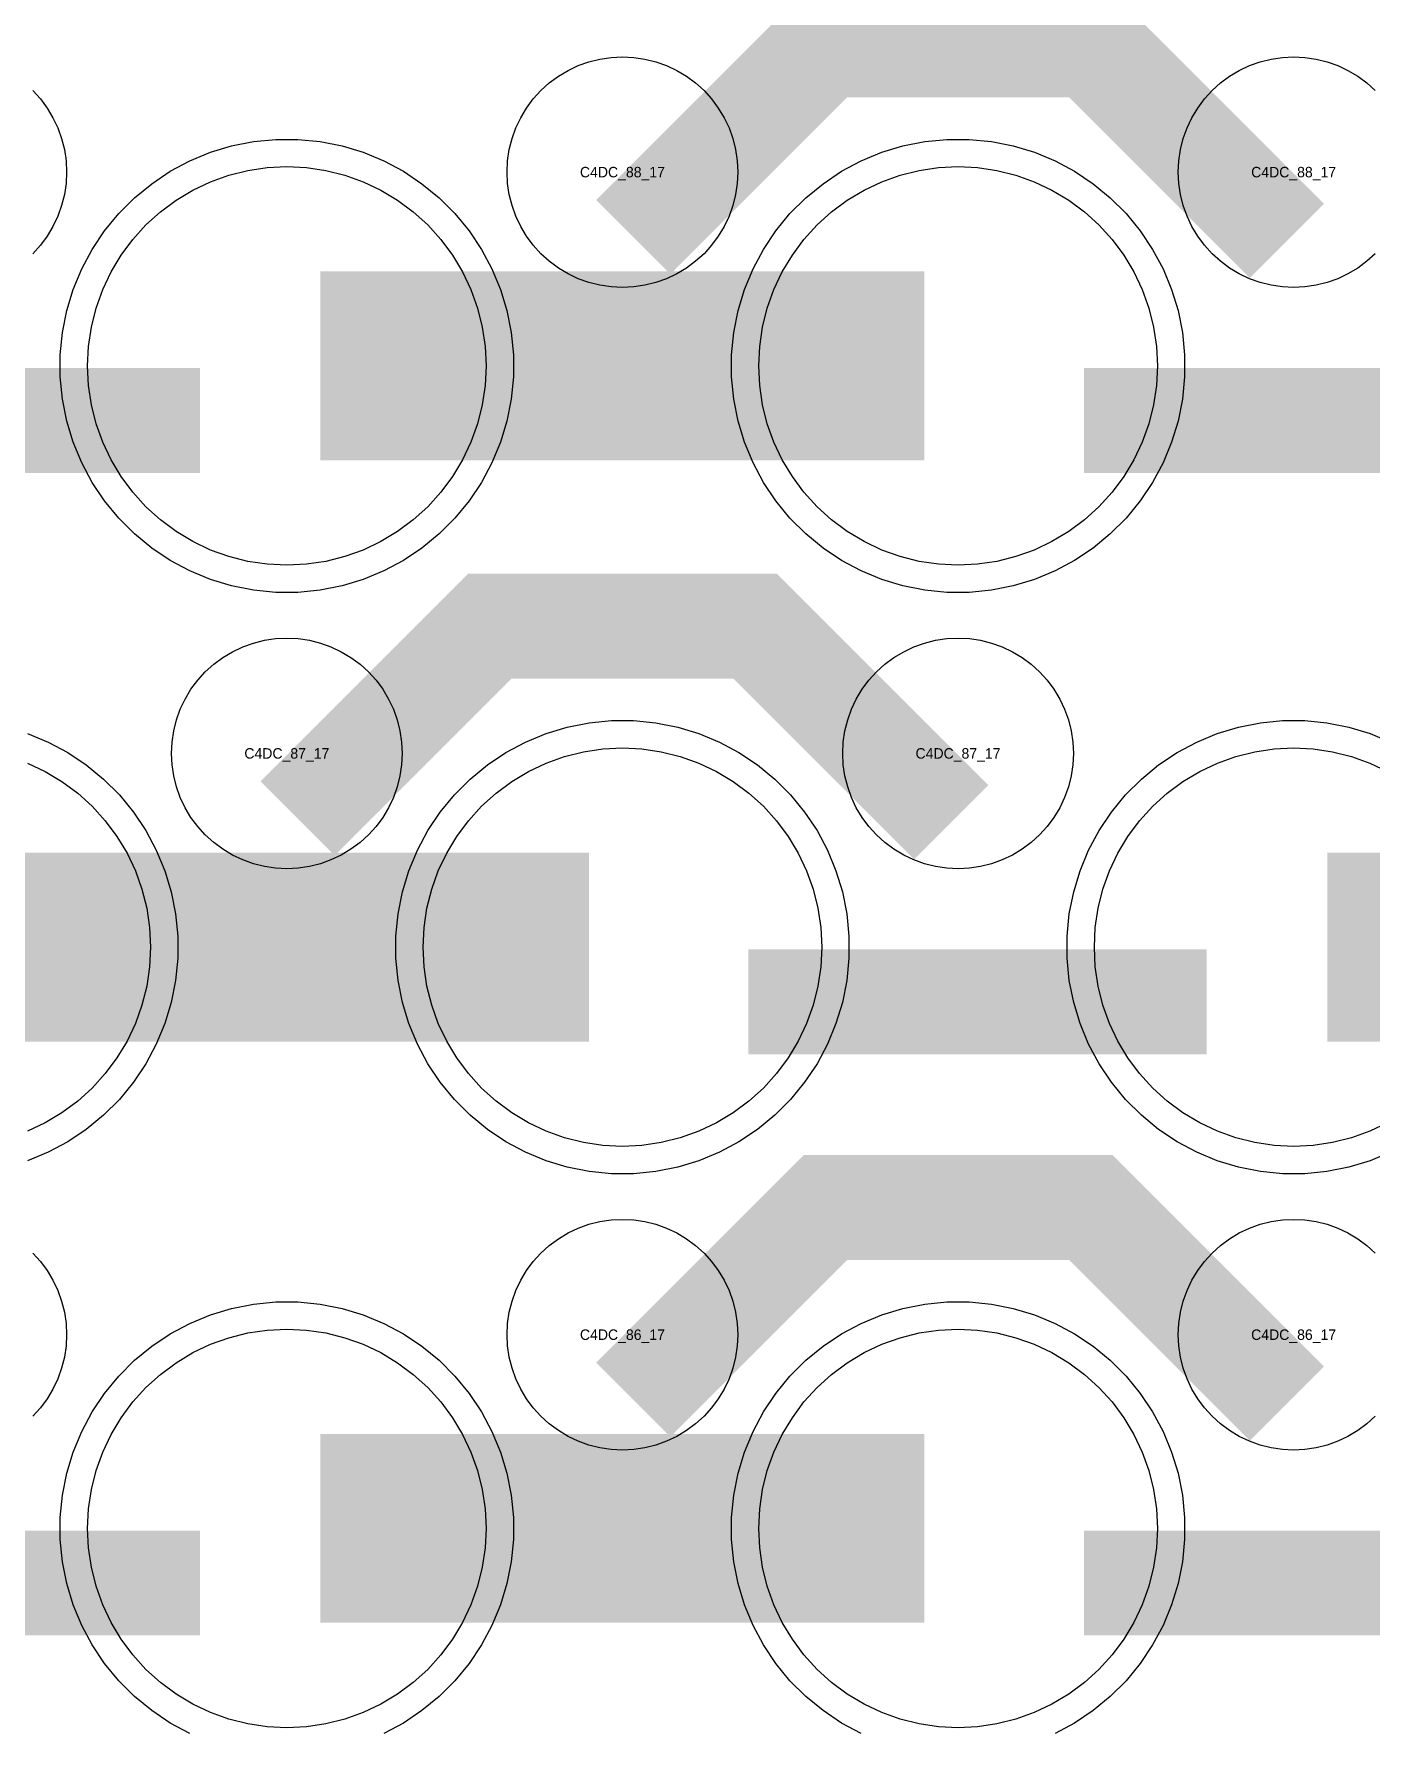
# Model space of a CAD drawing. Extents: x -11880 to 11880, y -14992 to 14992.
# Drawn here: x -6620.3 to -6301.5, y -2971.6 to -2566.8 of the extents above; entities that cross this region are included whole.
import ezdxf
from ezdxf.enums import TextEntityAlignment as Align

# ---------------------------------------------------------------- set-up
doc = ezdxf.new("R2010")
doc.units = 0
doc.header["$MEASUREMENT"] = 0
for name, color, linetype in [('GDS_775_DT_237', 138, 'CONTINUOUS'), ('RDL1_FS', 34, 'CONTINUOUS'), ('RDL_BS', 160, 'CONTINUOUS')]:
    doc.layers.add(name, color=color, linetype=linetype)

msp = doc.modelspace()

# ---------------------------------------------------------------- linework, layer by layer
at = {"layer": 'RDL1_FS'}
for points in [[(-6560, -2693.434), (-6564.657, -2693.205), (-6569.268, -2692.521), (-6573.791, -2691.389), (-6578.181, -2689.817), (-6582.395, -2687.825), (-6586.395, -2685.427), (-6590.14, -2682.649), (-6593.594, -2679.519), (-6596.724, -2676.065), (-6599.502, -2672.32), (-6601.9, -2668.32), (-6603.892, -2664.106), (-6605.464, -2659.716), (-6606.596, -2655.193), (-6607.28, -2650.582), (-6607.509, -2645.925), (-6607.28, -2641.268), (-6606.596, -2636.657), (-6605.464, -2632.134), (-6603.892, -2627.744), (-6601.9, -2623.53), (-6599.502, -2619.53), (-6596.724, -2615.785), (-6593.594, -2612.331), (-6590.14, -2609.201), (-6586.395, -2606.423), (-6582.395, -2604.025), (-6578.181, -2602.033), (-6573.791, -2600.461), (-6569.268, -2599.329), (-6564.657, -2598.645), (-6560, -2598.416), (-6555.343, -2598.645), (-6550.732, -2599.329), (-6546.209, -2600.461), (-6541.819, -2602.033), (-6537.605, -2604.025), (-6533.605, -2606.423), (-6529.86, -2609.201), (-6526.406, -2612.331), (-6523.276, -2615.785), (-6520.498, -2619.53), (-6518.1, -2623.53), (-6516.108, -2627.744), (-6514.536, -2632.134), (-6513.404, -2636.657), (-6512.72, -2641.268), (-6512.491, -2645.925), (-6512.72, -2650.582), (-6513.404, -2655.193), (-6514.536, -2659.716), (-6516.108, -2664.106), (-6518.1, -2668.32), (-6520.498, -2672.32), (-6523.276, -2676.065), (-6526.406, -2679.519), (-6529.86, -2682.649), (-6533.605, -2685.427), (-6537.605, -2687.825), (-6541.819, -2689.817), (-6546.209, -2691.389), (-6550.732, -2692.521), (-6555.343, -2693.205)], [(-6400, -2693.434), (-6404.657, -2693.205), (-6409.268, -2692.521), (-6413.791, -2691.389), (-6418.181, -2689.817), (-6422.395, -2687.825), (-6426.395, -2685.427), (-6430.14, -2682.649), (-6433.594, -2679.519), (-6436.724, -2676.065), (-6439.502, -2672.32), (-6441.9, -2668.32), (-6443.892, -2664.106), (-6445.464, -2659.716), (-6446.596, -2655.193), (-6447.28, -2650.582), (-6447.509, -2645.925), (-6447.28, -2641.268), (-6446.596, -2636.657), (-6445.464, -2632.134), (-6443.892, -2627.744), (-6441.9, -2623.53), (-6439.502, -2619.53), (-6436.724, -2615.785), (-6433.594, -2612.331), (-6430.14, -2609.201), (-6426.395, -2606.423), (-6422.395, -2604.025), (-6418.181, -2602.033), (-6413.791, -2600.461), (-6409.268, -2599.329), (-6404.657, -2598.645), (-6400, -2598.416), (-6395.343, -2598.645), (-6390.732, -2599.329), (-6386.209, -2600.461), (-6381.819, -2602.033), (-6377.605, -2604.025), (-6373.605, -2606.423), (-6369.86, -2609.201), (-6366.406, -2612.331), (-6363.276, -2615.785), (-6360.498, -2619.53), (-6358.1, -2623.53), (-6356.108, -2627.744), (-6354.536, -2632.134), (-6353.404, -2636.657), (-6352.72, -2641.268), (-6352.491, -2645.925), (-6352.72, -2650.582), (-6353.404, -2655.193), (-6354.536, -2659.716), (-6356.108, -2664.106), (-6358.1, -2668.32), (-6360.498, -2672.32), (-6363.276, -2676.065), (-6366.406, -2679.519), (-6369.86, -2682.649), (-6373.605, -2685.427), (-6377.605, -2687.825), (-6381.819, -2689.817), (-6386.209, -2691.389), (-6390.732, -2692.521), (-6395.343, -2693.205)], [(-6560, -2970.564), (-6564.657, -2970.335), (-6569.268, -2969.651), (-6573.791, -2968.519), (-6578.181, -2966.947), (-6582.395, -2964.955), (-6586.395, -2962.557), (-6590.14, -2959.779), (-6593.594, -2956.649), (-6596.724, -2953.195), (-6599.502, -2949.45), (-6601.9, -2945.45), (-6603.892, -2941.236), (-6605.464, -2936.846), (-6606.596, -2932.323), (-6607.28, -2927.712), (-6607.509, -2923.055), (-6607.28, -2918.398), (-6606.596, -2913.787), (-6605.464, -2909.264), (-6603.892, -2904.874), (-6601.9, -2900.66), (-6599.502, -2896.66), (-6596.724, -2892.915), (-6593.594, -2889.461), (-6590.14, -2886.331), (-6586.395, -2883.553), (-6582.395, -2881.155), (-6578.181, -2879.163), (-6573.791, -2877.591), (-6569.268, -2876.459), (-6564.657, -2875.775), (-6560, -2875.546), (-6555.343, -2875.775), (-6550.732, -2876.459), (-6546.209, -2877.591), (-6541.819, -2879.163), (-6537.605, -2881.155), (-6533.605, -2883.553), (-6529.86, -2886.331), (-6526.406, -2889.461), (-6523.276, -2892.915), (-6520.498, -2896.66), (-6518.1, -2900.66), (-6516.108, -2904.874), (-6514.536, -2909.264), (-6513.404, -2913.787), (-6512.72, -2918.398), (-6512.491, -2923.055), (-6512.72, -2927.712), (-6513.404, -2932.323), (-6514.536, -2936.846), (-6516.108, -2941.236), (-6518.1, -2945.45), (-6520.498, -2949.45), (-6523.276, -2953.195), (-6526.406, -2956.649), (-6529.86, -2959.779), (-6533.605, -2962.557), (-6537.605, -2964.955), (-6541.819, -2966.947), (-6546.209, -2968.519), (-6550.732, -2969.651), (-6555.343, -2970.335)], [(-6400, -2970.564), (-6404.657, -2970.335), (-6409.268, -2969.651), (-6413.791, -2968.519), (-6418.181, -2966.947), (-6422.395, -2964.955), (-6426.395, -2962.557), (-6430.14, -2959.779), (-6433.594, -2956.649), (-6436.724, -2953.195), (-6439.502, -2949.45), (-6441.9, -2945.45), (-6443.892, -2941.236), (-6445.464, -2936.846), (-6446.596, -2932.323), (-6447.28, -2927.712), (-6447.509, -2923.055), (-6447.28, -2918.398), (-6446.596, -2913.787), (-6445.464, -2909.264), (-6443.892, -2904.874), (-6441.9, -2900.66), (-6439.502, -2896.66), (-6436.724, -2892.915), (-6433.594, -2889.461), (-6430.14, -2886.331), (-6426.395, -2883.553), (-6422.395, -2881.155), (-6418.181, -2879.163), (-6413.791, -2877.591), (-6409.268, -2876.459), (-6404.657, -2875.775), (-6400, -2875.546), (-6395.343, -2875.775), (-6390.732, -2876.459), (-6386.209, -2877.591), (-6381.819, -2879.163), (-6377.605, -2881.155), (-6373.605, -2883.553), (-6369.86, -2886.331), (-6366.406, -2889.461), (-6363.276, -2892.915), (-6360.498, -2896.66), (-6358.1, -2900.66), (-6356.108, -2904.874), (-6354.536, -2909.264), (-6353.404, -2913.787), (-6352.72, -2918.398), (-6352.491, -2923.055), (-6352.72, -2927.712), (-6353.404, -2932.323), (-6354.536, -2936.846), (-6356.108, -2941.236), (-6358.1, -2945.45), (-6360.498, -2949.45), (-6363.276, -2953.195), (-6366.406, -2956.649), (-6369.86, -2959.779), (-6373.605, -2962.557), (-6377.605, -2964.955), (-6381.819, -2966.947), (-6386.209, -2968.519), (-6390.732, -2969.651), (-6395.343, -2970.335)]]:
    msp.add_lwpolyline(points, close=True, dxfattribs=at)
for points in [[(-6551.998, -2645.925, 45, 45, 0), (-6479.998, -2645.925, 45, 45, 0)], [(-6479.998, -2645.925, 45, 45, 0), (-6407.998, -2645.925, 45, 45, 0)], [(-6551.998, -2923.055, 45, 45, 0), (-6479.998, -2923.055, 45, 45, 0)], [(-6479.998, -2923.055, 45, 45, 0), (-6407.998, -2923.055, 45, 45, 0)]]:
    msp.add_lwpolyline(points, format="xyseb", dxfattribs=at)
at = {"layer": 'RDL1_FS', "color": 11, "true_color": 0xf27172}
msp.add_lwpolyline([(-6480, -2831.999), (-6484.657, -2831.77), (-6489.268, -2831.086), (-6493.791, -2829.954), (-6498.181, -2828.382), (-6502.395, -2826.39), (-6506.395, -2823.992), (-6510.14, -2821.214), (-6513.594, -2818.084), (-6516.724, -2814.63), (-6519.502, -2810.885), (-6521.9, -2806.885), (-6523.892, -2802.671), (-6525.464, -2798.281), (-6526.596, -2793.758), (-6527.28, -2789.147), (-6527.509, -2784.49), (-6527.28, -2779.833), (-6526.596, -2775.222), (-6525.464, -2770.699), (-6523.892, -2766.309), (-6521.9, -2762.095), (-6519.502, -2758.095), (-6516.724, -2754.35), (-6513.594, -2750.896), (-6510.14, -2747.766), (-6506.395, -2744.988), (-6502.395, -2742.59), (-6498.181, -2740.598), (-6493.791, -2739.026), (-6489.268, -2737.894), (-6484.657, -2737.21), (-6480, -2736.981), (-6475.343, -2737.21), (-6470.732, -2737.894), (-6466.209, -2739.026), (-6461.819, -2740.598), (-6457.605, -2742.59), (-6453.605, -2744.988), (-6449.86, -2747.766), (-6446.406, -2750.896), (-6443.276, -2754.35), (-6440.498, -2758.095), (-6438.1, -2762.095), (-6436.108, -2766.309), (-6434.536, -2770.699), (-6433.404, -2775.222), (-6432.72, -2779.833), (-6432.491, -2784.49), (-6432.72, -2789.147), (-6433.404, -2793.758), (-6434.536, -2798.281), (-6436.108, -2802.671), (-6438.1, -2806.885), (-6440.498, -2810.885), (-6443.276, -2814.63), (-6446.406, -2818.084), (-6449.86, -2821.214), (-6453.605, -2823.992), (-6457.605, -2826.39), (-6461.819, -2828.382), (-6466.209, -2829.954), (-6470.732, -2831.086), (-6475.343, -2831.77)], close=True, dxfattribs=at)
for points in [[(-6297.605, -2826.39), (-6301.819, -2828.382), (-6306.209, -2829.954), (-6310.732, -2831.086), (-6315.343, -2831.77), (-6320, -2831.999), (-6324.657, -2831.77), (-6329.268, -2831.086), (-6333.791, -2829.954), (-6338.181, -2828.382), (-6342.395, -2826.39), (-6346.395, -2823.992), (-6350.14, -2821.214), (-6353.594, -2818.084), (-6356.724, -2814.63), (-6359.502, -2810.885), (-6361.9, -2806.885), (-6363.892, -2802.671), (-6365.464, -2798.281), (-6366.596, -2793.758), (-6367.28, -2789.147), (-6367.509, -2784.49), (-6367.28, -2779.833), (-6366.596, -2775.222), (-6365.464, -2770.699), (-6363.892, -2766.309), (-6361.9, -2762.095), (-6359.502, -2758.095), (-6356.724, -2754.35), (-6353.594, -2750.896), (-6350.14, -2747.766), (-6346.395, -2744.988), (-6342.395, -2742.59), (-6338.181, -2740.598), (-6333.791, -2739.026), (-6329.268, -2737.894), (-6324.657, -2737.21), (-6320, -2736.981), (-6315.343, -2737.21), (-6310.732, -2737.894), (-6306.209, -2739.026), (-6301.819, -2740.598), (-6297.605, -2742.59)], [(-6621.819, -2740.598), (-6617.605, -2742.59), (-6613.605, -2744.988), (-6609.86, -2747.766), (-6606.406, -2750.896), (-6603.276, -2754.35), (-6600.498, -2758.095), (-6598.1, -2762.095), (-6596.108, -2766.309), (-6594.536, -2770.699), (-6593.404, -2775.222), (-6592.72, -2779.833), (-6592.491, -2784.49), (-6592.72, -2789.147), (-6593.404, -2793.758), (-6594.536, -2798.281), (-6596.108, -2802.671), (-6598.1, -2806.885), (-6600.498, -2810.885), (-6603.276, -2814.63), (-6606.406, -2818.084), (-6609.86, -2821.214), (-6613.605, -2823.992), (-6617.605, -2826.39), (-6621.819, -2828.382)]]:
    msp.add_lwpolyline(points, dxfattribs=at)
for points in [[(-6631.998, -2784.49, 45, 45, 0), (-6559.998, -2784.49, 45, 45, 0)], [(-6559.998, -2784.49, 45, 45, 0), (-6487.998, -2784.49, 45, 45, 0)], [(-6311.998, -2784.49, 45, 45, 0), (-6239.998, -2784.49, 45, 45, 0)]]:
    msp.add_lwpolyline(points, format="xyseb", dxfattribs=at)
at = {"layer": 'RDL_BS'}
for points in [[(-6477.438, -2615.239, 25, 25, 0), (-6431.623, -2569.424, 25, 25, 0), (-6398.07, -2569.424, 25, 25, 0)], [(-6321.599, -2616.138, 25, 25, 0), (-6368.313, -2569.424, 25, 25, 0), (-6398.071, -2569.424, 25, 25, 0)], [(-6689.984, -2658.938, 25, 25, 0), (-6580.719, -2658.938, 25, 25, 0)], [(-6369.984, -2658.938, 25, 25, 0), (-6260.719, -2658.938, 25, 25, 0)], [(-6557.438, -2753.804, 25, 25, 0), (-6511.623, -2707.989, 25, 25, 0), (-6478.07, -2707.989, 25, 25, 0)], [(-6401.599, -2754.703, 25, 25, 0), (-6448.313, -2707.989, 25, 25, 0), (-6478.071, -2707.989, 25, 25, 0)], [(-6477.438, -2892.369, 25, 25, 0), (-6431.623, -2846.554, 25, 25, 0), (-6398.07, -2846.554, 25, 25, 0)], [(-6321.599, -2893.268, 25, 25, 0), (-6368.313, -2846.554, 25, 25, 0), (-6398.071, -2846.554, 25, 25, 0)], [(-6689.984, -2936.068, 25, 25, 0), (-6580.719, -2936.068, 25, 25, 0)], [(-6369.984, -2936.068, 25, 25, 0), (-6260.719, -2936.068, 25, 25, 0)]]:
    msp.add_lwpolyline(points, format="xyseb", dxfattribs=at)
for points in [[(-6480, -2627.231), (-6482.693, -2627.099), (-6485.365, -2626.703), (-6487.984, -2626.046), (-6490.519, -2625.139), (-6492.956, -2623.987), (-6495.28, -2622.594), (-6497.443, -2620.991), (-6499.442, -2619.179), (-6501.254, -2617.18), (-6502.857, -2615.017), (-6504.25, -2612.693), (-6505.402, -2610.256), (-6506.309, -2607.721), (-6506.966, -2605.102), (-6507.362, -2602.43), (-6507.494, -2599.737), (-6507.362, -2597.044), (-6506.966, -2594.372), (-6506.309, -2591.753), (-6505.402, -2589.218), (-6504.25, -2586.781), (-6502.857, -2584.457), (-6501.254, -2582.294), (-6499.442, -2580.295), (-6497.443, -2578.483), (-6495.28, -2576.88), (-6492.956, -2575.487), (-6490.519, -2574.335), (-6487.984, -2573.428), (-6485.365, -2572.771), (-6482.693, -2572.375), (-6480, -2572.243), (-6477.307, -2572.375), (-6474.635, -2572.771), (-6472.016, -2573.428), (-6469.481, -2574.335), (-6467.044, -2575.487), (-6464.72, -2576.88), (-6462.557, -2578.483), (-6460.558, -2580.295), (-6458.746, -2582.294), (-6457.143, -2584.457), (-6455.75, -2586.781), (-6454.598, -2589.218), (-6453.691, -2591.753), (-6453.034, -2594.372), (-6452.638, -2597.044), (-6452.506, -2599.737), (-6452.638, -2602.43), (-6453.034, -2605.102), (-6453.691, -2607.721), (-6454.598, -2610.256), (-6455.75, -2612.693), (-6457.143, -2615.017), (-6458.746, -2617.18), (-6460.558, -2619.179), (-6462.557, -2620.991), (-6464.72, -2622.594), (-6467.044, -2623.987), (-6469.481, -2625.139), (-6472.016, -2626.046), (-6474.635, -2626.703), (-6477.307, -2627.099)], [(-6562.644, -2699.925), (-6567.938, -2699.408), (-6573.165, -2698.362), (-6578.205, -2696.831), (-6583.115, -2694.8), (-6587.777, -2692.308), (-6592.191, -2689.361), (-6596.292, -2685.999), (-6600.074, -2682.217), (-6603.436, -2678.116), (-6606.383, -2673.702), (-6608.875, -2669.04), (-6610.906, -2664.13), (-6612.437, -2659.09), (-6613.483, -2653.863), (-6614, -2648.569), (-6614, -2643.281), (-6613.483, -2637.987), (-6612.437, -2632.76), (-6610.906, -2627.72), (-6608.875, -2622.81), (-6606.383, -2618.148), (-6603.436, -2613.734), (-6600.074, -2609.633), (-6596.292, -2605.851), (-6592.191, -2602.489), (-6587.777, -2599.542), (-6583.115, -2597.05), (-6578.205, -2595.019), (-6573.165, -2593.488), (-6567.938, -2592.442), (-6562.644, -2591.925), (-6557.356, -2591.925), (-6552.062, -2592.442), (-6546.835, -2593.488), (-6541.795, -2595.019), (-6536.885, -2597.05), (-6532.223, -2599.542), (-6527.809, -2602.489), (-6523.708, -2605.851), (-6519.926, -2609.633), (-6516.564, -2613.734), (-6513.617, -2618.148), (-6511.125, -2622.81), (-6509.094, -2627.72), (-6507.563, -2632.76), (-6506.517, -2637.987), (-6506, -2643.281), (-6506, -2648.569), (-6506.517, -2653.863), (-6507.563, -2659.09), (-6509.094, -2664.13), (-6511.125, -2669.04), (-6513.617, -2673.702), (-6516.564, -2678.116), (-6519.926, -2682.217), (-6523.708, -2685.999), (-6527.809, -2689.361), (-6532.223, -2692.308), (-6536.885, -2694.8), (-6541.795, -2696.831), (-6546.835, -2698.362), (-6552.062, -2699.408), (-6557.356, -2699.925)], [(-6402.644, -2699.925), (-6407.938, -2699.408), (-6413.165, -2698.362), (-6418.205, -2696.831), (-6423.115, -2694.8), (-6427.777, -2692.308), (-6432.191, -2689.361), (-6436.292, -2685.999), (-6440.074, -2682.217), (-6443.436, -2678.116), (-6446.383, -2673.702), (-6448.875, -2669.04), (-6450.906, -2664.13), (-6452.437, -2659.09), (-6453.483, -2653.863), (-6454, -2648.569), (-6454, -2643.281), (-6453.483, -2637.987), (-6452.437, -2632.76), (-6450.906, -2627.72), (-6448.875, -2622.81), (-6446.383, -2618.148), (-6443.436, -2613.734), (-6440.074, -2609.633), (-6436.292, -2605.851), (-6432.191, -2602.489), (-6427.777, -2599.542), (-6423.115, -2597.05), (-6418.205, -2595.019), (-6413.165, -2593.488), (-6407.938, -2592.442), (-6402.644, -2591.925), (-6397.356, -2591.925), (-6392.062, -2592.442), (-6386.835, -2593.488), (-6381.795, -2595.019), (-6376.885, -2597.05), (-6372.223, -2599.542), (-6367.809, -2602.489), (-6363.708, -2605.851), (-6359.926, -2609.633), (-6356.564, -2613.734), (-6353.617, -2618.148), (-6351.125, -2622.81), (-6349.094, -2627.72), (-6347.563, -2632.76), (-6346.517, -2637.987), (-6346, -2643.281), (-6346, -2648.569), (-6346.517, -2653.863), (-6347.563, -2659.09), (-6349.094, -2664.13), (-6351.125, -2669.04), (-6353.617, -2673.702), (-6356.564, -2678.116), (-6359.926, -2682.217), (-6363.708, -2685.999), (-6367.809, -2689.361), (-6372.223, -2692.308), (-6376.885, -2694.8), (-6381.795, -2696.831), (-6386.835, -2698.362), (-6392.062, -2699.408), (-6397.356, -2699.925)], [(-6560, -2765.796), (-6562.693, -2765.664), (-6565.365, -2765.268), (-6567.984, -2764.611), (-6570.519, -2763.704), (-6572.956, -2762.552), (-6575.28, -2761.159), (-6577.443, -2759.556), (-6579.442, -2757.744), (-6581.254, -2755.745), (-6582.857, -2753.582), (-6584.25, -2751.258), (-6585.402, -2748.821), (-6586.309, -2746.286), (-6586.966, -2743.667), (-6587.362, -2740.995), (-6587.494, -2738.302), (-6587.362, -2735.609), (-6586.966, -2732.937), (-6586.309, -2730.318), (-6585.402, -2727.783), (-6584.25, -2725.346), (-6582.857, -2723.022), (-6581.254, -2720.859), (-6579.442, -2718.86), (-6577.443, -2717.048), (-6575.28, -2715.445), (-6572.956, -2714.052), (-6570.519, -2712.9), (-6567.984, -2711.993), (-6565.365, -2711.336), (-6562.693, -2710.94), (-6560, -2710.808), (-6557.307, -2710.94), (-6554.635, -2711.336), (-6552.016, -2711.993), (-6549.481, -2712.9), (-6547.044, -2714.052), (-6544.72, -2715.445), (-6542.557, -2717.048), (-6540.558, -2718.86), (-6538.746, -2720.859), (-6537.143, -2723.022), (-6535.75, -2725.346), (-6534.598, -2727.783), (-6533.691, -2730.318), (-6533.034, -2732.937), (-6532.638, -2735.609), (-6532.506, -2738.302), (-6532.638, -2740.995), (-6533.034, -2743.667), (-6533.691, -2746.286), (-6534.598, -2748.821), (-6535.75, -2751.258), (-6537.143, -2753.582), (-6538.746, -2755.745), (-6540.558, -2757.744), (-6542.557, -2759.556), (-6544.72, -2761.159), (-6547.044, -2762.552), (-6549.481, -2763.704), (-6552.016, -2764.611), (-6554.635, -2765.268), (-6557.307, -2765.664)], [(-6400, -2765.796), (-6402.693, -2765.664), (-6405.365, -2765.268), (-6407.984, -2764.611), (-6410.519, -2763.704), (-6412.956, -2762.552), (-6415.28, -2761.159), (-6417.443, -2759.556), (-6419.442, -2757.744), (-6421.254, -2755.745), (-6422.857, -2753.582), (-6424.25, -2751.258), (-6425.402, -2748.821), (-6426.309, -2746.286), (-6426.966, -2743.667), (-6427.362, -2740.995), (-6427.494, -2738.302), (-6427.362, -2735.609), (-6426.966, -2732.937), (-6426.309, -2730.318), (-6425.402, -2727.783), (-6424.25, -2725.346), (-6422.857, -2723.022), (-6421.254, -2720.859), (-6419.442, -2718.86), (-6417.443, -2717.048), (-6415.28, -2715.445), (-6412.956, -2714.052), (-6410.519, -2712.9), (-6407.984, -2711.993), (-6405.365, -2711.336), (-6402.693, -2710.94), (-6400, -2710.808), (-6397.307, -2710.94), (-6394.635, -2711.336), (-6392.016, -2711.993), (-6389.481, -2712.9), (-6387.044, -2714.052), (-6384.72, -2715.445), (-6382.557, -2717.048), (-6380.558, -2718.86), (-6378.746, -2720.859), (-6377.143, -2723.022), (-6375.75, -2725.346), (-6374.598, -2727.783), (-6373.691, -2730.318), (-6373.034, -2732.937), (-6372.638, -2735.609), (-6372.506, -2738.302), (-6372.638, -2740.995), (-6373.034, -2743.667), (-6373.691, -2746.286), (-6374.598, -2748.821), (-6375.75, -2751.258), (-6377.143, -2753.582), (-6378.746, -2755.745), (-6380.558, -2757.744), (-6382.557, -2759.556), (-6384.72, -2761.159), (-6387.044, -2762.552), (-6389.481, -2763.704), (-6392.016, -2764.611), (-6394.635, -2765.268), (-6397.307, -2765.664)], [(-6480, -2904.361), (-6482.693, -2904.229), (-6485.365, -2903.833), (-6487.984, -2903.176), (-6490.519, -2902.269), (-6492.956, -2901.117), (-6495.28, -2899.724), (-6497.443, -2898.121), (-6499.442, -2896.309), (-6501.254, -2894.31), (-6502.857, -2892.147), (-6504.25, -2889.823), (-6505.402, -2887.386), (-6506.309, -2884.851), (-6506.966, -2882.232), (-6507.362, -2879.56), (-6507.494, -2876.867), (-6507.362, -2874.174), (-6506.966, -2871.502), (-6506.309, -2868.883), (-6505.402, -2866.348), (-6504.25, -2863.911), (-6502.857, -2861.587), (-6501.254, -2859.424), (-6499.442, -2857.425), (-6497.443, -2855.613), (-6495.28, -2854.01), (-6492.956, -2852.617), (-6490.519, -2851.465), (-6487.984, -2850.558), (-6485.365, -2849.901), (-6482.693, -2849.505), (-6480, -2849.373), (-6477.307, -2849.505), (-6474.635, -2849.901), (-6472.016, -2850.558), (-6469.481, -2851.465), (-6467.044, -2852.617), (-6464.72, -2854.01), (-6462.557, -2855.613), (-6460.558, -2857.425), (-6458.746, -2859.424), (-6457.143, -2861.587), (-6455.75, -2863.911), (-6454.598, -2866.348), (-6453.691, -2868.883), (-6453.034, -2871.502), (-6452.638, -2874.174), (-6452.506, -2876.867), (-6452.638, -2879.56), (-6453.034, -2882.232), (-6453.691, -2884.851), (-6454.598, -2887.386), (-6455.75, -2889.823), (-6457.143, -2892.147), (-6458.746, -2894.31), (-6460.558, -2896.309), (-6462.557, -2898.121), (-6464.72, -2899.724), (-6467.044, -2901.117), (-6469.481, -2902.269), (-6472.016, -2903.176), (-6474.635, -2903.833), (-6477.307, -2904.229)]]:
    msp.add_lwpolyline(points, close=True, dxfattribs=at)
for points in [[(-6300.558, -2619.179), (-6302.557, -2620.991), (-6304.72, -2622.594), (-6307.044, -2623.987), (-6309.481, -2625.139), (-6312.016, -2626.046), (-6314.635, -2626.703), (-6317.307, -2627.099), (-6320, -2627.231), (-6322.693, -2627.099), (-6325.365, -2626.703), (-6327.984, -2626.046), (-6330.519, -2625.139), (-6332.956, -2623.987), (-6335.28, -2622.594), (-6337.443, -2620.991), (-6339.442, -2619.179), (-6341.254, -2617.18), (-6342.857, -2615.017), (-6344.25, -2612.693), (-6345.402, -2610.256), (-6346.309, -2607.721), (-6346.966, -2605.102), (-6347.362, -2602.43), (-6347.494, -2599.737), (-6347.362, -2597.044), (-6346.966, -2594.372), (-6346.309, -2591.753), (-6345.402, -2589.218), (-6344.25, -2586.781), (-6342.857, -2584.457), (-6341.254, -2582.294), (-6339.442, -2580.295), (-6337.443, -2578.483), (-6335.28, -2576.88), (-6332.956, -2575.487), (-6330.519, -2574.335), (-6327.984, -2573.428), (-6325.365, -2572.771), (-6322.693, -2572.375), (-6320, -2572.243), (-6317.307, -2572.375), (-6314.635, -2572.771), (-6312.016, -2573.428), (-6309.481, -2574.335), (-6307.044, -2575.487), (-6304.72, -2576.88), (-6302.557, -2578.483), (-6300.558, -2580.295)], [(-6620.558, -2580.295), (-6618.746, -2582.294), (-6617.143, -2584.457), (-6615.75, -2586.781), (-6614.598, -2589.218), (-6613.691, -2591.753), (-6613.034, -2594.372), (-6612.638, -2597.044), (-6612.506, -2599.737), (-6612.638, -2602.43), (-6613.034, -2605.102), (-6613.691, -2607.721), (-6614.598, -2610.256), (-6615.75, -2612.693), (-6617.143, -2615.017), (-6618.746, -2617.18), (-6620.558, -2619.179)], [(-6300.558, -2896.309), (-6302.557, -2898.121), (-6304.72, -2899.724), (-6307.044, -2901.117), (-6309.481, -2902.269), (-6312.016, -2903.176), (-6314.635, -2903.833), (-6317.307, -2904.229), (-6320, -2904.361), (-6322.693, -2904.229), (-6325.365, -2903.833), (-6327.984, -2903.176), (-6330.519, -2902.269), (-6332.956, -2901.117), (-6335.28, -2899.724), (-6337.443, -2898.121), (-6339.442, -2896.309), (-6341.254, -2894.31), (-6342.857, -2892.147), (-6344.25, -2889.823), (-6345.402, -2887.386), (-6346.309, -2884.851), (-6346.966, -2882.232), (-6347.362, -2879.56), (-6347.494, -2876.867), (-6347.362, -2874.174), (-6346.966, -2871.502), (-6346.309, -2868.883), (-6345.402, -2866.348), (-6344.25, -2863.911), (-6342.857, -2861.587), (-6341.254, -2859.424), (-6339.442, -2857.425), (-6337.443, -2855.613), (-6335.28, -2854.01), (-6332.956, -2852.617), (-6330.519, -2851.465), (-6327.984, -2850.558), (-6325.365, -2849.901), (-6322.693, -2849.505), (-6320, -2849.373), (-6317.307, -2849.505), (-6314.635, -2849.901), (-6312.016, -2850.558), (-6309.481, -2851.465), (-6307.044, -2852.617), (-6304.72, -2854.01), (-6302.557, -2855.613), (-6300.558, -2857.425)], [(-6620.558, -2857.425), (-6618.746, -2859.424), (-6617.143, -2861.587), (-6615.75, -2863.911), (-6614.598, -2866.348), (-6613.691, -2868.883), (-6613.034, -2871.502), (-6612.638, -2874.174), (-6612.506, -2876.867), (-6612.638, -2879.56), (-6613.034, -2882.232), (-6613.691, -2884.851), (-6614.598, -2887.386), (-6615.75, -2889.823), (-6617.143, -2892.147), (-6618.746, -2894.31), (-6620.558, -2896.309)], [(-6583.115, -2971.93), (-6587.777, -2969.438), (-6592.191, -2966.491), (-6596.292, -2963.129), (-6600.074, -2959.347), (-6603.436, -2955.246), (-6606.383, -2950.832), (-6608.875, -2946.17), (-6610.906, -2941.26), (-6612.437, -2936.22), (-6613.483, -2930.993), (-6614, -2925.699), (-6614, -2920.411), (-6613.483, -2915.117), (-6612.437, -2909.89), (-6610.906, -2904.85), (-6608.875, -2899.94), (-6606.383, -2895.278), (-6603.436, -2890.864), (-6600.074, -2886.763), (-6596.292, -2882.981), (-6592.191, -2879.619), (-6587.777, -2876.672), (-6583.115, -2874.18), (-6578.205, -2872.149), (-6573.165, -2870.618), (-6567.938, -2869.572), (-6562.644, -2869.055), (-6557.356, -2869.055), (-6552.062, -2869.572), (-6546.835, -2870.618), (-6541.795, -2872.149), (-6536.885, -2874.18), (-6532.223, -2876.672), (-6527.809, -2879.619), (-6523.708, -2882.981), (-6519.926, -2886.763), (-6516.564, -2890.864), (-6513.617, -2895.278), (-6511.125, -2899.94), (-6509.094, -2904.85), (-6507.563, -2909.89), (-6506.517, -2915.117), (-6506, -2920.411), (-6506, -2925.699), (-6506.517, -2930.993), (-6507.563, -2936.22), (-6509.094, -2941.26), (-6511.125, -2946.17), (-6513.617, -2950.832), (-6516.564, -2955.246), (-6519.926, -2959.347), (-6523.708, -2963.129), (-6527.809, -2966.491), (-6532.223, -2969.438), (-6536.885, -2971.93)], [(-6423.115, -2971.93), (-6427.777, -2969.438), (-6432.191, -2966.491), (-6436.292, -2963.129), (-6440.074, -2959.347), (-6443.436, -2955.246), (-6446.383, -2950.832), (-6448.875, -2946.17), (-6450.906, -2941.26), (-6452.437, -2936.22), (-6453.483, -2930.993), (-6454, -2925.699), (-6454, -2920.411), (-6453.483, -2915.117), (-6452.437, -2909.89), (-6450.906, -2904.85), (-6448.875, -2899.94), (-6446.383, -2895.278), (-6443.436, -2890.864), (-6440.074, -2886.763), (-6436.292, -2882.981), (-6432.191, -2879.619), (-6427.777, -2876.672), (-6423.115, -2874.18), (-6418.205, -2872.149), (-6413.165, -2870.618), (-6407.938, -2869.572), (-6402.644, -2869.055), (-6397.356, -2869.055), (-6392.062, -2869.572), (-6386.835, -2870.618), (-6381.795, -2872.149), (-6376.885, -2874.18), (-6372.223, -2876.672), (-6367.809, -2879.619), (-6363.708, -2882.981), (-6359.926, -2886.763), (-6356.564, -2890.864), (-6353.617, -2895.278), (-6351.125, -2899.94), (-6349.094, -2904.85), (-6347.563, -2909.89), (-6346.517, -2915.117), (-6346, -2920.411), (-6346, -2925.699), (-6346.517, -2930.993), (-6347.563, -2936.22), (-6349.094, -2941.26), (-6351.125, -2946.17), (-6353.617, -2950.832), (-6356.564, -2955.246), (-6359.926, -2959.347), (-6363.708, -2963.129), (-6367.809, -2966.491), (-6372.223, -2969.438), (-6376.885, -2971.93)]]:
    msp.add_lwpolyline(points, dxfattribs=at)
at = {"layer": 'RDL_BS', "color": 11, "true_color": 0xf27172}
msp.add_lwpolyline([(-6482.644, -2838.49), (-6487.938, -2837.973), (-6493.165, -2836.927), (-6498.205, -2835.396), (-6503.115, -2833.365), (-6507.777, -2830.873), (-6512.191, -2827.926), (-6516.292, -2824.564), (-6520.074, -2820.782), (-6523.436, -2816.681), (-6526.383, -2812.267), (-6528.875, -2807.605), (-6530.906, -2802.695), (-6532.437, -2797.655), (-6533.483, -2792.428), (-6534, -2787.134), (-6534, -2781.846), (-6533.483, -2776.552), (-6532.437, -2771.325), (-6530.906, -2766.285), (-6528.875, -2761.375), (-6526.383, -2756.713), (-6523.436, -2752.299), (-6520.074, -2748.198), (-6516.292, -2744.416), (-6512.191, -2741.054), (-6507.777, -2738.107), (-6503.115, -2735.615), (-6498.205, -2733.584), (-6493.165, -2732.053), (-6487.938, -2731.007), (-6482.644, -2730.49), (-6477.356, -2730.49), (-6472.062, -2731.007), (-6466.835, -2732.053), (-6461.795, -2733.584), (-6456.885, -2735.615), (-6452.223, -2738.107), (-6447.809, -2741.054), (-6443.708, -2744.416), (-6439.926, -2748.198), (-6436.564, -2752.299), (-6433.617, -2756.713), (-6431.125, -2761.375), (-6429.094, -2766.285), (-6427.563, -2771.325), (-6426.517, -2776.552), (-6426, -2781.846), (-6426, -2787.134), (-6426.517, -2792.428), (-6427.563, -2797.655), (-6429.094, -2802.695), (-6431.125, -2807.605), (-6433.617, -2812.267), (-6436.564, -2816.681), (-6439.926, -2820.782), (-6443.708, -2824.564), (-6447.809, -2827.926), (-6452.223, -2830.873), (-6456.885, -2833.365), (-6461.795, -2835.396), (-6466.835, -2836.927), (-6472.062, -2837.973), (-6477.356, -2838.49)], close=True, dxfattribs=at)
for points in [[(-6296.885, -2833.365), (-6301.795, -2835.396), (-6306.835, -2836.927), (-6312.062, -2837.973), (-6317.356, -2838.49), (-6322.644, -2838.49), (-6327.938, -2837.973), (-6333.165, -2836.927), (-6338.205, -2835.396), (-6343.115, -2833.365), (-6347.777, -2830.873), (-6352.191, -2827.926), (-6356.292, -2824.564), (-6360.074, -2820.782), (-6363.436, -2816.681), (-6366.383, -2812.267), (-6368.875, -2807.605), (-6370.906, -2802.695), (-6372.437, -2797.655), (-6373.483, -2792.428), (-6374, -2787.134), (-6374, -2781.846), (-6373.483, -2776.552), (-6372.437, -2771.325), (-6370.906, -2766.285), (-6368.875, -2761.375), (-6366.383, -2756.713), (-6363.436, -2752.299), (-6360.074, -2748.198), (-6356.292, -2744.416), (-6352.191, -2741.054), (-6347.777, -2738.107), (-6343.115, -2735.615), (-6338.205, -2733.584), (-6333.165, -2732.053), (-6327.938, -2731.007), (-6322.644, -2730.49), (-6317.356, -2730.49), (-6312.062, -2731.007), (-6306.835, -2732.053), (-6301.795, -2733.584), (-6296.885, -2735.615)], [(-6621.795, -2733.584), (-6616.885, -2735.615), (-6612.223, -2738.107), (-6607.809, -2741.054), (-6603.708, -2744.416), (-6599.926, -2748.198), (-6596.564, -2752.299), (-6593.617, -2756.713), (-6591.125, -2761.375), (-6589.094, -2766.285), (-6587.563, -2771.325), (-6586.517, -2776.552), (-6586, -2781.846), (-6586, -2787.134), (-6586.517, -2792.428), (-6587.563, -2797.655), (-6589.094, -2802.695), (-6591.125, -2807.605), (-6593.617, -2812.267), (-6596.564, -2816.681), (-6599.926, -2820.782), (-6603.708, -2824.564), (-6607.809, -2827.926), (-6612.223, -2830.873), (-6616.885, -2833.365), (-6621.795, -2835.396)]]:
    msp.add_lwpolyline(points, dxfattribs=at)
msp.add_lwpolyline([(-6449.984, -2797.503, 25, 25, 0), (-6340.719, -2797.503, 25, 25, 0)], format="xyseb", dxfattribs=at)

# ---------------------------------------------------------------- texts
at = {"layer": 'GDS_775_DT_237'}
for s, p in [('C4DC_88_17', (-6480, -2599.737)), ('C4DC_88_17', (-6480, -2599.737)), ('C4DC_88_17', (-6320, -2599.737)), ('C4DC_88_17', (-6320, -2599.737)), ('C4DC_87_17', (-6560, -2738.302)), ('C4DC_87_17', (-6560, -2738.302)), ('C4DC_87_17', (-6400, -2738.302)), ('C4DC_87_17', (-6400, -2738.302)), ('C4DC_86_17', (-6480, -2876.867)), ('C4DC_86_17', (-6480, -2876.867)), ('C4DC_86_17', (-6320, -2876.867)), ('C4DC_86_17', (-6320, -2876.867))]:
    msp.add_text(s, height=2.5, dxfattribs=at).set_placement(p, align=Align.MIDDLE_CENTER)

doc.saveas('drawing.dxf')
